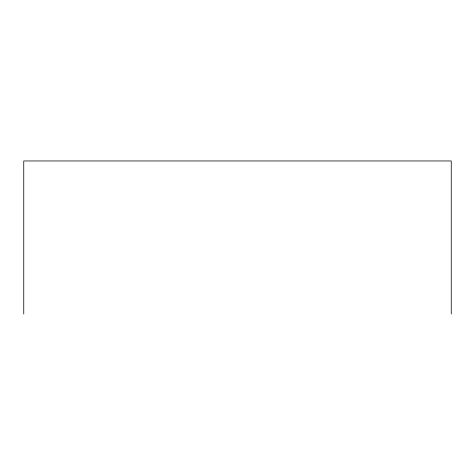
<?xml version="1.0" encoding="UTF-8"?>
<svg xmlns="http://www.w3.org/2000/svg" width="475" height="475" viewBox="0 0 475 475"><rect width="100%" height="100%" fill="white"/><g stroke="black" fill="none" stroke-linecap="round" stroke-linejoin="round"><path stroke-width="0.71" d="M451.25 314.04L451.25 160.96L23.75 160.96L23.75 314.04"/></g></svg>
